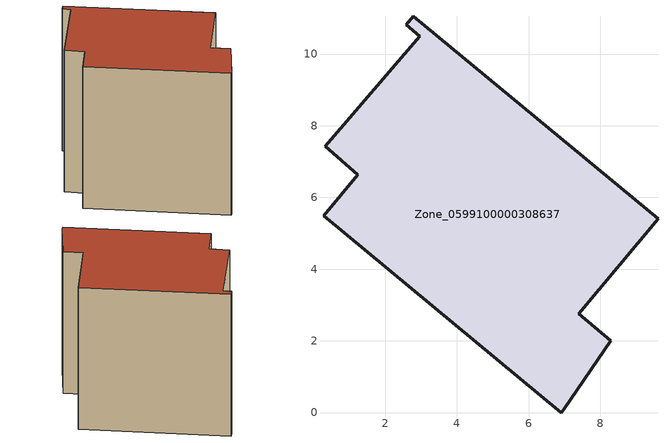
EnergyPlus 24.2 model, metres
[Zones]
Zone_0599100000308637
 floor ground (C_G): 2.96,10.5 2.59,10.82 2.78,11.05 9.61,5.41 7.4,2.75 8.29,2 6.99,0.1 6.91,0 0.28,5.49 1.23,6.64 0.33,7.43 z0
 wall outside (C_F): 0.28,5.49 6.91,0 6.99,0.1 8.29,2 7.4,2.75 9.61,5.41 2.78,11.05 2.59,10.82 2.96,10.5 0.33,7.43 1.23,6.64 0.28,5.49 z0:10.1
 roof outside (C_R): 2.96,10.5 0.33,7.43 1.23,6.64 0.28,5.49 6.91,0 6.99,0.1 8.29,2 7.4,2.75 9.61,5.41 2.78,11.05 2.59,10.82 z10.1
[BUILDING]
Pand.0599100000308637: North Axis=0; Terrain=City; Loads Convergence Tolerance Value=0.04; Temperature Convergence Tolerance Value=0.4; Solar Distribution=FullExterior; Maximum Number of Warmup Days=25; Minimum Number of Warmup Days=1
[Site:Location]
Rotterdam.The.Hague.AP_ZH_NLD Design_Conditions: Latitude=51.96; Longitude=4.45; Time Zone=1; Elevation=-4.5
[SITE:GROUNDTEMPERATURE:BUILDINGSURFACE]
18, 18, 18, 18, 18, 18, 18, 18, 18, 18, 18, 18
[MATERIAL] Thermal Absorptance=0.9; Solar Absorptance=0.7; Visible Absorptance=0.7
Name | Roughness | Thickness | Conductivity | Density | Specific Heat
G.TI.1946 | MediumSmooth | 0.15 | 1 | 540 | 1210
F.TI.1946 | Rough | 0.3 | 0.857143 | 1920 | 840
R.TI.1946 | MediumRough | 0.2 | 0.1 | 1500 | 1000
[CONSTRUCTION]
C_G: G.TI.1946
C_F: F.TI.1946
C_R: R.TI.1946
[ZONE]
Zone_0599100000308637: Type=1; Multiplier=1; Ceiling Height=Autocalculate; Volume=Autocalculate; Floor Area=autocalculate; Part of Total Floor Area=Yes
[ZONEINFILTRATION:DESIGNFLOWRATE]
Infil_Zone_0599100000308637: Zone or ZoneList or Space or SpaceList=Zone_0599100000308637; Schedule=AlwaysOn; Design Flow Rate Calculation Method=Flow/Area; Flow Rate per Floor Area=0.003; Constant Term Coefficient=1; Temperature Term Coefficient=0; Velocity Term Coefficient=0; Velocity Squared Term Coefficient=0
[HVACTEMPLATE:ZONE:IDEALLOADSAIRSYSTEM]
Zone_0599100000308637: Maximum Heating Supply Air Temperature=50; Minimum Cooling Supply Air Temperature=13; Maximum Heating Supply Air Humidity Ratio=0.0156; Minimum Cooling Supply Air Humidity Ratio=0.0077; Heating Limit=NoLimit; Cooling Limit=NoLimit; Dehumidification Control Type=ConstantSensibleHeatRatio; Cooling Sensible Heat Ratio=0.7; Dehumidification Setpoint=60; Humidification Control Type=None; Humidification Setpoint=30; Outdoor Air Method=None; Outdoor Air Flow Rate per Person=0.00944; Outdoor Air Flow Rate per Zone Floor Area=0; Outdoor Air Flow Rate per Zone=0; Demand Controlled Ventilation Type=None; Outdoor Air Economizer Type=NoEconomizer; Heat Recovery Type=None; Sensible Heat Recovery Effectiveness=0.7; Latent Heat Recovery Effectiveness=0.65
[ZONECONTROL:THERMOSTAT]
ThermostatControl_Zone_0599100000308637: Zone or ZoneList=Zone_0599100000308637; Control Type Schedule=DualSetpointControlType; Control 1=Thermostat_Zone_0599100000308637; Temperature Difference Between Cutout And Setpoint=0
[THERMOSTATSETPOINT:DUALSETPOINT]
Thermostat_Zone_0599100000308637: Heating Setpoint Temperature Schedule=HeatingSetpoint_Zone_0599100000308637; Cooling Setpoint Temperature Schedule=CoolingSetpoint_Zone_0599100000308637
[SCHEDULE:COMPACT]
HeatingSetpoint_Zone_0599100000308637: Through: 12/31, For: AllDays, Until: 24:00, 21
CoolingSetpoint_Zone_0599100000308637: Through: 12/31, For: AllDays, Until: 24:00, 24
DualSetpointControlType: Through: 12/31, For: AllDays, Until: 24:00, 4
AlwaysOn: Through: 12/31, For: AllDays, Until: 24:00, 1
